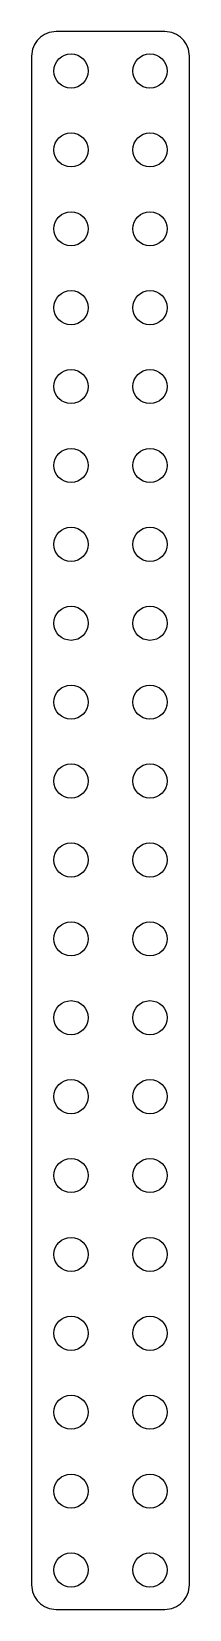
# Model space of a CAD drawing. Header units: inches. Extents: x -0.15 to 0.05, y -0.05 to 1.95.
import ezdxf

# ---------------------------------------------------------------- set-up
doc = ezdxf.new("R2010")
doc.units = ezdxf.units.IN
doc.header["$MEASUREMENT"] = 0

msp = doc.modelspace()

# ---------------------------------------------------------------- linework, layer by layer
msp.add_lwpolyline([(0.01875, 1.95), (-0.11875, 1.95, 0.4142136), (-0.15, 1.91875), (-0.15, -0.01875, 0.4142136), (-0.11875, -0.05), (0.01875, -0.05, 0.4142136), (0.05, -0.01875), (0.05, 1.91875, 0.4142136)], format="xyb", close=True)
for centre in [(-0.1, 1.9), (0, 1.9), (-0.1, 1.8), (0, 1.8), (-0.1, 1.7), (0, 1.7), (-0.1, 1.6), (0, 1.6), (-0.1, 1.5), (0, 1.5), (-0.1, 1.4), (0, 1.4), (-0.1, 1.3), (0, 1.3), (-0.1, 1.2), (0, 1.2), (-0.1, 1.1), (0, 1.1), (-0.1, 1), (0, 1), (-0.1, 0.9), (0, 0.9), (-0.1, 0.8), (0, 0.8), (-0.1, 0.7), (0, 0.7), (-0.1, 0.6), (0, 0.6), (-0.1, 0.5), (0, 0.5), (-0.1, 0.4), (0, 0.4), (-0.1, 0.3), (0, 0.3), (-0.1, 0.2), (0, 0.2), (-0.1, 0.1), (0, 0.1), (-0.1, 0), (0, 0)]:
    msp.add_circle(centre, 0.02165)

doc.saveas('drawing.dxf')
